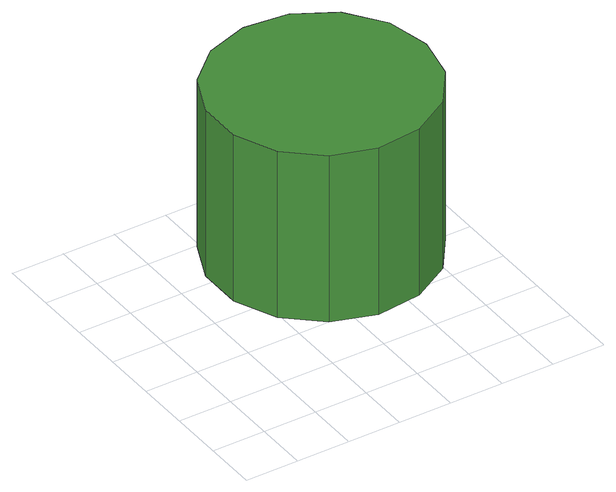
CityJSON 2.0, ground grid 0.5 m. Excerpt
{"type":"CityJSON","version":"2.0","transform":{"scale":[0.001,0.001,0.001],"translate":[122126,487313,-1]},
"CityObjects":{
"tree1":{"type":"SolitaryVegetationObject","attributes":{"function":"something"},"geometry":[{"type":"MultiSurface","lod":"1","boundaries":[[[0,1,2,3,4,5,6,7,8,9,10,11,12,13,14]],[[15,16,17,18,19,20,21,22,23,24,25,26,27,28,29]],[[0,29,28,1]],[[1,28,27,2]],[[2,27,26,3]],[[3,26,25,4]],[[4,25,24,5]],[[5,24,23,6]],[[6,23,22,7]],[[7,22,21,8]],[[8,21,20,9]],[[9,20,19,10]],[[10,19,18,11]],[[11,18,17,12]],[[12,17,16,13]],[[13,16,15,14]],[[14,15,29,0]]]}]}
},
"vertices":[
[2828,1892,2443],[2740,2308,2443],[2489,2653,2443],[2120,2866,2443],[1696,2911,2443],[1291,2779,2443],[974,2494,2443],[801,2105,2443],[801,1679,2443],[974,1289,2443],[1291,1004,2443],[1696,872,2443],[2120,917,2443],[2489,1130,2443],[2740,1475,2443],[2740,1475,774],[2489,1130,774],[2120,917,774],[1696,872,774],[1291,1004,774],[974,1289,774],[801,1679,774],[801,2105,774],[974,2494,774],[1291,2779,774],[1696,2911,774],[2120,2866,774],[2489,2653,774],[2740,2308,774],[2828,1892,774]
]}
